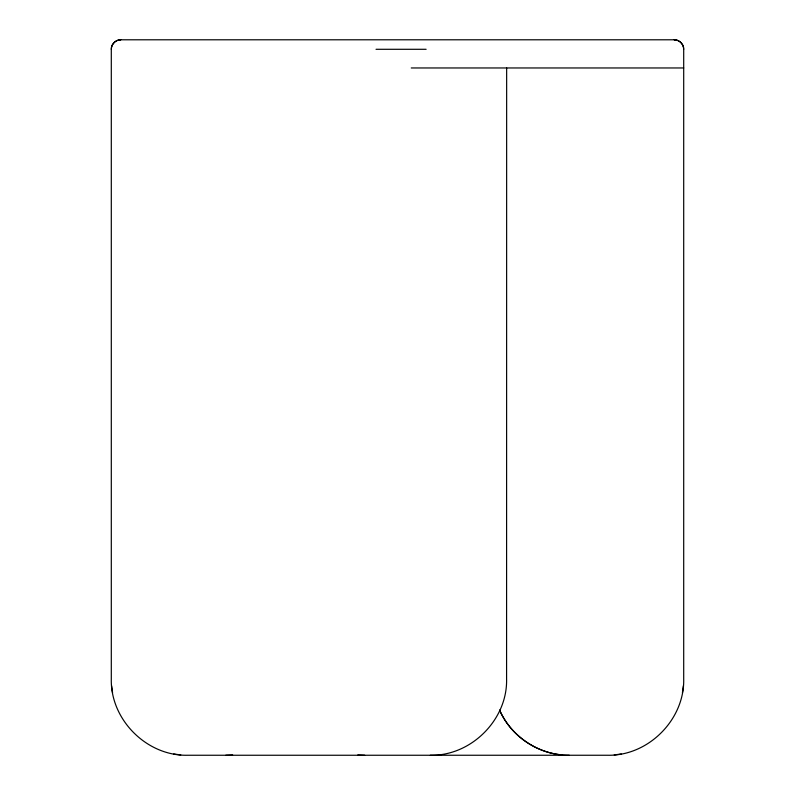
<?xml version="1.0" encoding="UTF-8"?>
<svg xmlns="http://www.w3.org/2000/svg" width="795" height="795" viewBox="0 0 795 795"><rect width="100%" height="100%" fill="white"/><g stroke="black" fill="none" stroke-linecap="round" stroke-linejoin="round"><path stroke-width="1.19" d="M506.654 67.963L506.584 678.93C507.667 719.714 471.067 756.184 430.334 755.25M111.3 49.29C111.181 44.192 115.742 39.631 120.84 39.75C115.742 39.671 111.221 44.192 111.3 49.29L111.3 678.93C110.286 719.714 146.837 756.264 187.62 755.25L607.38 755.25C648.163 756.264 684.714 719.714 683.7 678.93L683.7 49.29C683.819 44.192 679.258 39.631 674.16 39.75C679.258 39.671 683.78 44.192 683.7 49.29M682.428 692.813L683.392 685.787M614.237 754.942L621.263 753.978M225.78 755.25L232.637 754.942M119.985 39.79L675.015 39.79M376.035 49.29L426.12 49.29M411.253 67.963L683.7 67.963M499.747 710.531C511.582 737.313 539.934 755.558 569.22 755.25M357.81 754.942L364.666 755.25M562.363 754.942C535.393 752.636 510.33 734.918 499.618 710.005M173.737 753.978L180.763 754.942M111.608 685.787L112.572 692.813"/></g></svg>
